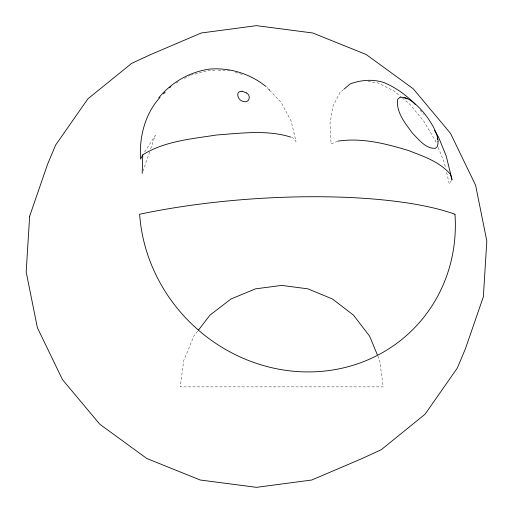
<?xml version="1.0" encoding="UTF-8"?>
<svg xmlns="http://www.w3.org/2000/svg" width="513" height="513" viewBox="0 0 513 513"><rect width="100%" height="100%" fill="white"/><g stroke="black" fill="none" stroke-linecap="round" stroke-linejoin="round"><path stroke-width="0.38" stroke-dasharray="2.56 1.92" d="M142.947 171.207L149.636 151.816M150.662 148.834L155.292 135.413L144.044 152.855M451.645 180.287L449.292 183.827L446.374 171.477M197.64 331.193L193.843 336.137L183.712 360.607L180.249 386.873L383.185 386.873L379.729 360.607L377.94 356.291M343.582 89.518L339.933 92.597L333.014 106.165L329.987 123.671L331.065 143.916L337.163 141.428M176.094 83.138L178.845 81.58M184.34 78.47L189.842 75.353M190.605 75.161L209.663 70.345L215.152 70.461M218.294 70.531L230.068 70.781M368.039 81.375L378.228 83.023L393.939 90.942L401.66 97.387M235.345 72.359L242.886 74.609M291.371 137.285L292.865 137.792L296.014 141.447L291.134 121.055L281.284 102.658L270.402 91.006M402.256 97.88L409.387 103.831L423.526 120.811L435.396 140.729L436.608 143.691M267.138 87.511L268.228 88.672M420.089 110.122L423.661 114.412M438.121 147.398L444.181 162.217L445.457 167.623"/><path stroke-width="0.77" d="M142.178 173.445L142.749 154.862C164.558 141.049 191.439 138.997 216.364 135.009C240.911 133.271 266.696 129.609 290.621 137.029M142.749 154.862L140.6 159.12C139.061 137.016 145.038 113.841 160.075 97.213M198.589 329.955L209.971 315.123L230.985 298.996L255.455 288.857L281.72 285.401L307.98 288.857L332.45 298.996L353.47 315.123L369.591 336.137L377.344 354.849M158.825 97.765C171.592 82.285 189.56 71.974 209.451 69.114C229.407 67.44 249.171 73.43 264.977 85.697L266.061 86.601M163.474 93.86L165.173 92.18M169.7 87.71L170.835 86.588M344.191 89.006L350.276 83.882C361.062 79.97 372.316 79.008 383.397 82.337C395.632 87.364 406.411 95.104 415.504 104.665M337.843 141.152C361.723 137.503 385.834 143.621 408.566 150.559C423.52 156.343 439.936 161.813 450.568 174.497L452.036 179.697L446.143 155.785L438.532 137.17L434.582 130.539M241.95 91.231C234.621 91.038 237.974 100.99 243.431 101.388C249.28 103.69 251.453 95.476 246.464 92.975M242.065 91.237L246.426 92.924M404.212 97.38C412.099 99.791 417.877 106.159 423.263 112.078L428.06 118.311C432.69 125.352 437.358 132.905 438.185 141.485M407.091 98.881L402.891 97.284L399.691 97.432L397.71 99.317C395.754 112.167 405.443 123.492 412.529 133.252C418.788 139.523 425.649 148.86 435.447 148.321L437.429 146.436L438.057 142.947L437.839 141.562M268.774 89.256L269.864 90.423M437.288 138.093L437.512 139.478M29.651 216.217L26.176 271.967L37.385 327.711L62.503 379.658L99.823 424.264L146.808 458.494L200.243 480.014L256.5 487.35L311.737 480.014L362.191 458.494L381.383 449.612L425.11 414.171L457.34 367.994L465.438 348.731L483.349 296.783L486.824 241.033L475.615 185.289L450.497 133.342L413.177 88.736L366.192 54.506L312.757 32.986L256.5 25.65L201.263 32.986L150.809 54.506L131.617 63.388L87.89 98.829L55.66 145.006L47.562 164.269L29.651 216.217M454.98 214.254A230.85 57.712 -4 0 0 139.639 214.254A163.237 152.303 44 0 0 308.242 371.925A163.237 152.303 44 0 0 454.98 214.254"/></g></svg>
